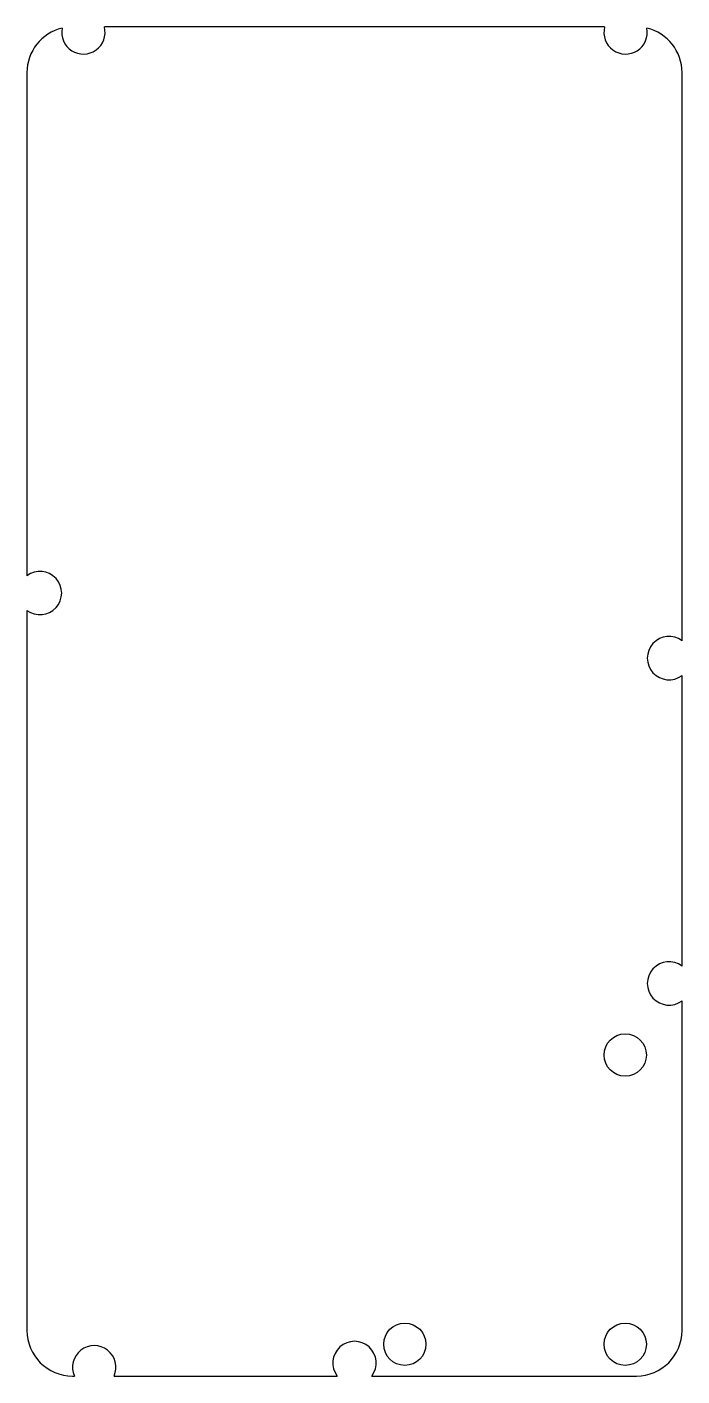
# Model space of a CAD drawing. Header units: millimetres. Extents: x -30 to 30, y -62 to 62.
import ezdxf

# ---------------------------------------------------------------- set-up
doc = ezdxf.new("R2010")
doc.units = ezdxf.units.MM

msp = doc.modelspace()

# ---------------------------------------------------------------- linework, layer by layer
for p, q in [((23.06, 62.2, 7.9), (-23.06, 62.2, 7.9)), ((-30.2, 58, 7.9), (-30.2, 11.6, 7.9)), ((30.2, 5.6, 7.9), (30.2, 58, 7.9)), ((-30.2, 8.4, 7.9), (-30.2, -58, 7.9)), ((30.2, -24.4, 7.9), (30.2, 2.4, 7.9)), ((30.2, -58, 7.9), (30.2, -27.6, 7.9)), ((-26, -62.2, 7.9), (-25.83, -62.2, 7.9)), ((-22.17, -62.2, 7.9), (-1.6, -62.2, 7.9)), ((1.6, -62.2, 7.9), (26, -62.2, 7.9))]:
    msp.add_line(p, q)
for centre in [(24.96, -32.6, 7.9), (4.64, -59.27, 7.9), (24.96, -59.27, 7.9)]:
    msp.add_circle(centre, 1.95)
for centre, radius, start, end in [((-26, 58, 7.9), 4.2, 103.2401, 180), ((-25, 61.7, 7.9), 2, -191.1968, 14.4775), ((25, 61.7, 7.9), 2, -194.4775, 11.1968), ((26, 58, 7.9), 4.2, 0, 76.7599), ((-29, 10, 7.9), 2, -126.8699, 126.8699), ((29, 4, 7.9), 2, 53.1301, 306.8699), ((29, -26, 7.9), 2, 53.1301, 306.8699), ((-26, -58, 7.9), 4.2, 180, 270), ((26, -58, 7.9), 4.2, -90, 0), ((-24, -61.4, 7.9), 2, -23.5782, 203.5782), ((0, -61, 7.9), 2, -36.8699, 216.8699)]:
    msp.add_arc(centre, radius, start, end)

doc.saveas('drawing.dxf')
